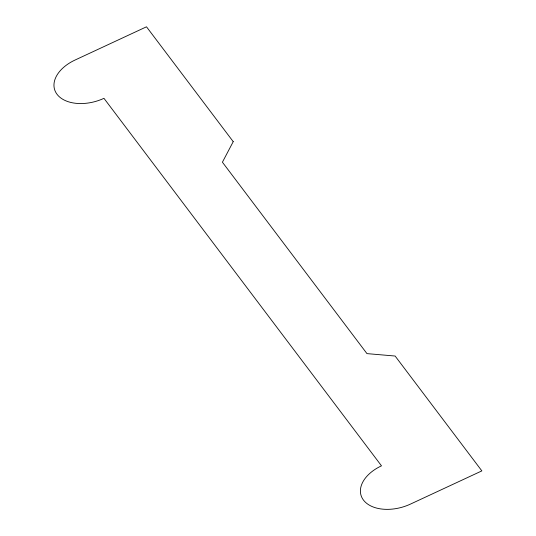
<?xml version="1.0" encoding="UTF-8"?>
<svg xmlns="http://www.w3.org/2000/svg" width="536" height="536" viewBox="0 0 536 536"><rect width="100%" height="100%" fill="white"/><g stroke="black" fill="none" stroke-linecap="round" stroke-linejoin="round"><path stroke-width="0.8" d="M233.227 141.651L222.413 162.2L366.966 353.619L395.126 356.038L481.857 470.889L410.402 504.121A36.421 23.068 -16.3 0 1 363.468 500.088A36.421 23.068 -16.3 0 1 381.491 465.838L103.957 98.323A36.421 23.068 -16.3 0 1 57.024 94.282A36.421 23.068 -16.3 0 1 75.047 60.039L146.496 26.8L233.227 141.651"/></g></svg>
